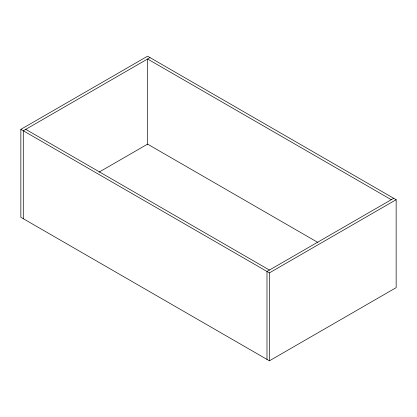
<?xml version="1.0" encoding="UTF-8"?>
<svg xmlns="http://www.w3.org/2000/svg" width="417" height="417" viewBox="0 0 417 417"><rect width="100%" height="100%" fill="white"/><g stroke="black" fill="none" stroke-linecap="round" stroke-linejoin="round"><path stroke-width="0.63" d="M20.85 129.353L147.576 56.191L396.15 199.707L396.15 287.647L269.424 360.809L20.85 217.293L20.85 129.353L269.424 272.869L396.15 199.707M150.011 57.598L23.289 130.761L23.289 218.701M99.058 172.138L147.576 144.131L317.942 242.491M393.711 198.299L266.989 271.462L266.989 359.402M391.276 199.707L147.576 59.005L147.576 144.339M25.724 129.353L269.424 270.054M269.424 272.869L269.424 360.809"/></g></svg>
